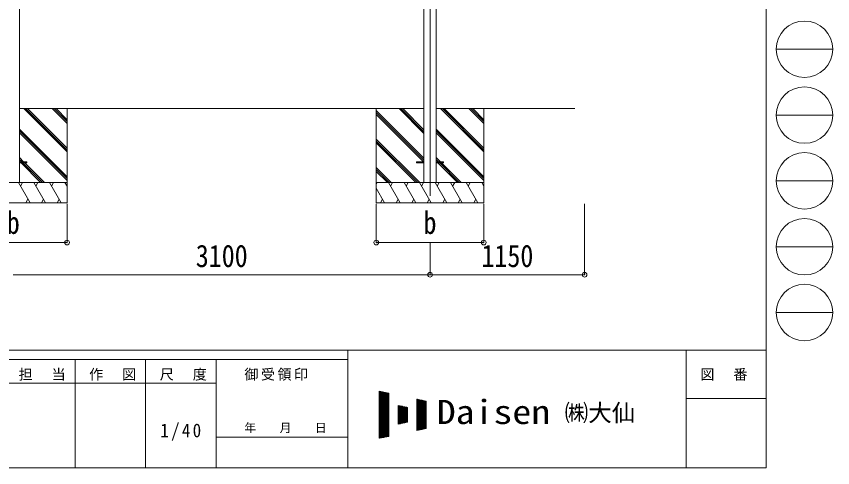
# Model space of a CAD drawing. Units: millimetres at full size. Extents: x -9783 to 9892, y -6828 to 6752.
# Drawn here: x 3819 to 9892, y -6828 to -3468 of the extents above; entities that cross this region are included whole.
import ezdxf
from ezdxf.enums import TextEntityAlignment as Align

# ---------------------------------------------------------------- set-up
doc = ezdxf.new("R2010")
doc.units = ezdxf.units.MM
doc.header["$LTSCALE"] = 35
doc.header["$PDMODE"] = 32
doc.header["$PDSIZE"] = 35
for name, color, linetype, lineweight in [('0-0_0', 7, 'Continuous', 9), ('0-1_本体', 4, 'Continuous', 9), ('0-2_部品', 7, 'Continuous', 9), ('0-8_PARTS2', 2, 'Continuous', 9), ('0-A_寸法', 6, 'Continuous', 9), ('F-0_240', 7, 'Continuous', 9)]:
    doc.layers.add(name, color=color, linetype=linetype, lineweight=lineweight)
doc.styles.add('ＭＳ ゴシック', font='')
doc.styles.get('ＭＳ ゴシック').set_extended_font_data('MS Gothic')

msp = doc.modelspace()

# ---------------------------------------------------------------- linework, layer by layer
at = {"layer": '0-0_0'}
for p, q in [((6851.52, -4155.49), (3841.92, -4155.49)), ((4196.72, -4477.95), (3874.25, -4155.49)), ((4196.72, -4463.81), (3888.39, -4155.49)), ((4196.72, -4449.67), (3902.54, -4155.49)), ((4196.72, -4265.82), (4086.38, -4155.49)), ((4196.72, -4251.68), (4100.53, -4155.49)), ((4196.72, -4237.54), (4114.67, -4155.49)), ((4196.72, -4155.49), (4196.72, -4855.49)), ((6496.72, -4155.49), (6496.72, -4855.49)), ((6851.52, -4524.97), (6496.72, -4170.17)), ((6851.52, -4539.11), (6496.72, -4184.31)), ((6851.52, -4341.12), (6665.88, -4155.49)), ((6851.52, -4326.98), (6680.03, -4155.49)), ((6851.52, -4312.84), (6694.17, -4155.49)), ((7972.72, -4155.49), (6941.92, -4155.49)), ((7296.72, -4477.95), (6974.25, -4155.49)), ((7296.72, -4463.81), (6988.39, -4155.49)), ((7296.72, -4449.67), (7002.54, -4155.49)), ((7296.72, -4265.82), (7186.38, -4155.49)), ((7296.72, -4251.68), (7200.53, -4155.49)), ((7296.72, -4237.54), (7214.67, -4155.49)), ((7296.72, -4155.49), (7296.72, -4855.49)), ((6849.26, -4550.99), (6496.72, -4198.46)), ((4196.72, -4661.8), (3841.92, -4307)), ((7296.72, -4661.8), (6941.92, -4307)), ((4196.72, -4675.94), (3841.92, -4321.14)), ((4196.72, -4690.09), (3841.92, -4335.29)), ((7296.72, -4675.94), (6941.92, -4321.14)), ((7296.72, -4690.09), (6941.92, -4335.29)), ((6819.91, -4705.49), (6496.72, -4382.3)), ((6805.77, -4705.49), (6496.72, -4396.44)), ((6791.62, -4705.49), (6496.72, -4410.59)), ((3873.77, -4550.99), (3841.92, -4519.13)), ((3859.63, -4550.99), (3841.92, -4533.28)), ((3845.49, -4550.99), (3841.92, -4547.42)), ((6973.77, -4550.99), (6941.92, -4519.13)), ((6959.63, -4550.99), (6941.92, -4533.28)), ((6945.49, -4550.99), (6941.92, -4547.42)), ((3999.99, -4705.49), (3854.49, -4559.99)), ((4014.13, -4705.49), (3868.63, -4559.99)), ((4028.27, -4705.49), (3882.77, -4559.99)), ((6607.77, -4705.49), (6496.72, -4594.43)), ((6593.63, -4705.49), (6496.72, -4608.58)), ((7099.99, -4705.49), (6954.49, -4559.99)), ((7114.13, -4705.49), (6968.63, -4559.99)), ((7128.27, -4705.49), (6982.77, -4559.99)), ((6579.49, -4705.49), (6496.72, -4622.72)), ((3396.72, -4705.49), (4196.72, -4705.49)), ((3921.03, -4855.49), (3834.43, -4705.49)), ((3849.43, -4731.47), (3864.43, -4705.49)), ((4036.5, -4855.49), (3949.9, -4705.49)), ((3964.9, -4731.47), (3979.9, -4705.49)), ((4151.97, -4855.49), (4065.37, -4705.49)), ((4080.37, -4731.47), (4095.37, -4705.49)), ((4196.72, -4732.99), (4180.84, -4705.49)), ((6496.72, -4705.49), (7296.72, -4705.49)), ((6502.55, -4705.49), (6496.72, -4715.59)), ((6674.62, -4855.49), (6588.02, -4705.49)), ((6618.02, -4705.49), (6603.02, -4731.47)), ((6790.09, -4855.49), (6703.49, -4705.49)), ((6718.49, -4731.47), (6733.49, -4705.49)), ((6905.56, -4855.49), (6818.96, -4705.49)), ((6833.96, -4731.47), (6848.96, -4705.49)), ((7021.03, -4855.49), (6934.43, -4705.49)), ((6949.43, -4731.47), (6964.43, -4705.49)), ((7136.5, -4855.49), (7049.9, -4705.49)), ((7064.9, -4731.47), (7079.9, -4705.49)), ((7251.97, -4855.49), (7165.37, -4705.49)), ((7180.37, -4731.47), (7195.37, -4705.49)), ((7296.72, -4732.99), (7280.84, -4705.49)), ((6559.15, -4855.49), (6496.72, -4747.35)), ((4196.72, -4855.49), (3396.72, -4855.49)), ((3906.03, -4829.51), (3891.03, -4855.49)), ((4021.5, -4829.51), (4006.5, -4855.49)), ((4136.97, -4829.51), (4121.97, -4855.49)), ((7296.72, -4855.49), (6496.72, -4855.49)), ((6544.15, -4829.51), (6529.15, -4855.49)), ((6659.62, -4829.51), (6644.62, -4855.49)), ((6775.09, -4829.51), (6760.09, -4855.49)), ((6890.56, -4829.51), (6875.56, -4855.49)), ((7006.03, -4829.51), (6991.03, -4855.49)), ((7121.5, -4829.51), (7106.5, -4855.49)), ((7236.97, -4829.51), (7221.97, -4855.49))]:
    msp.add_line(p, q, dxfattribs=at)
at = {"layer": '0-1_本体'}
for p, q in [((3841.92, -1229.13), (3841.92, -4705.51)), ((6851.52, -1229.13), (6851.52, -4705.51)), ((6941.92, -1229.13), (6941.92, -4705.49))]:
    msp.add_line(p, q, dxfattribs=at)
at = {"layer": '0-2_部品', "color": 4}
for p, q in [((3841.52, -4550.99), (3896.32, -4550.99)), ((3896.32, -4550.99), (3896.32, -4559.99)), ((6796.92, -4550.99), (6851.72, -4550.99)), ((6941.72, -4550.99), (6996.52, -4550.99)), ((6996.52, -4550.99), (6996.52, -4559.99)), ((3841.52, -4559.99), (3896.32, -4559.99)), ((6941.72, -4559.99), (6996.52, -4559.99))]:
    msp.add_line(p, q, dxfattribs=at)
msp.add_lwpolyline([(6796.92, -4550.99), (6796.92, -4559.99), (6851.72, -4559.99)], dxfattribs=at)
at = {"layer": '0-8_PARTS2'}
msp.add_line((6896.72, -1255.49), (6896.72, -4805.49), dxfattribs=at)
at = {"layer": '0-A_寸法'}
for p, q in [((4196.72, -5151.88), (4196.72, -4862.91)), ((6496.72, -5151.88), (6496.72, -4862.91)), ((7296.72, -5151.88), (7296.72, -4862.91)), ((8046.72, -5391.86), (8046.72, -4862.91)), ((3396.72, -5151.88), (4196.72, -5151.88)), ((6496.72, -5151.88), (7296.72, -5151.88)), ((6896.72, -5391.86), (6896.72, -5151.88)), ((3796.72, -5391.86), (6896.72, -5391.86)), ((6896.72, -5391.86), (8046.72, -5391.86))]:
    msp.add_line(p, q, dxfattribs=at)
for p in [(4196.72, -5151.88), (6496.72, -5151.88), (7296.72, -5151.88), (6896.72, -5391.86), (8046.72, -5391.86)]:
    msp.add_point(p, dxfattribs=at)
at = {"layer": 'F-0_240', "color": 5}
for p, q in [((9396.97, 6751.9), (9396.97, -6828.1)), ((-9783.03, -5953.1), (9396.97, -5953.1)), ((6285.75, -5953.1), (6285.75, -6828.1)), ((8801.97, -5953.1), (8801.97, -6828.1)), ((-9783.03, -6023.1), (6285.75, -6023.1)), ((4255.75, -6023.1), (4255.75, -6828.1)), ((4780.75, -6023.1), (4780.75, -6828.1)), ((5305.75, -6023.1), (5305.75, -6828.1)), ((3205.75, -6198.1), (5305.75, -6198.1)), ((8801.97, -6311.85), (9396.97, -6311.85)), ((5305.75, -6600.6), (6285.75, -6600.6)), ((-9783.03, -6828.1), (9396.97, -6828.1))]:
    msp.add_line(p, q, dxfattribs=at)
at = {"layer": 'F-0_240', "color": 4}
for p, q in [((9471.77, -3713.1), (9891.77, -3713.1)), ((9471.77, -4203.1), (9891.77, -4203.1)), ((9471.77, -4693.1), (9891.77, -4693.1)), ((9471.77, -5183.1), (9891.77, -5183.1)), ((9471.77, -5673.1), (9891.77, -5673.1))]:
    msp.add_line(p, q, dxfattribs=at)
at = {"layer": 'F-0_240'}
for p, q in [((6519.04, -6259.47), (6589.04, -6274.05)), ((6519.04, -6259.47), (6519.04, -6609.47)), ((6519.04, -6262.76), (6534.85, -6262.76)), ((6519.04, -6266.26), (6551.65, -6266.26)), ((6519.04, -6269.76), (6568.45, -6269.76)), ((6519.04, -6273.26), (6585.25, -6273.26)), ((6519.04, -6276.76), (6589.04, -6276.76)), ((6519.04, -6280.26), (6589.04, -6280.26)), ((6519.04, -6283.76), (6589.04, -6283.76)), ((6519.04, -6287.26), (6589.04, -6287.26)), ((6519.04, -6290.76), (6589.04, -6290.76)), ((6519.04, -6294.26), (6589.04, -6294.26)), ((6519.04, -6297.76), (6589.04, -6297.76)), ((6519.04, -6301.26), (6589.04, -6301.26)), ((6519.04, -6304.76), (6589.04, -6304.76)), ((6519.04, -6308.26), (6589.04, -6308.26)), ((6519.04, -6311.76), (6589.04, -6311.76)), ((6519.04, -6315.26), (6589.04, -6315.26)), ((6521.12, -6609.03), (6521.12, -6259.9)), ((6524.62, -6608.3), (6524.62, -6260.63)), ((6528.12, -6607.58), (6528.12, -6261.36)), ((6531.62, -6606.85), (6531.62, -6262.09)), ((6535.12, -6606.12), (6535.12, -6262.81)), ((6538.62, -6605.39), (6538.62, -6263.54)), ((6542.12, -6604.66), (6542.12, -6264.27)), ((6545.62, -6603.93), (6545.62, -6265)), ((6549.12, -6603.2), (6549.12, -6265.73)), ((6552.62, -6602.47), (6552.62, -6266.46)), ((6556.12, -6601.74), (6556.12, -6267.19)), ((6559.62, -6601.01), (6559.62, -6267.92)), ((6563.12, -6600.28), (6563.12, -6268.65)), ((6566.62, -6599.55), (6566.62, -6269.38)), ((6570.12, -6598.83), (6570.12, -6270.11)), ((6573.62, -6598.1), (6573.62, -6270.84)), ((6577.12, -6597.37), (6577.12, -6271.56)), ((6580.62, -6596.64), (6580.62, -6272.29)), ((6584.12, -6595.91), (6584.12, -6273.02)), ((6587.62, -6595.18), (6587.62, -6273.75)), ((6589.04, -6274.05), (6589.04, -6594.88)), ((6519.04, -6318.76), (6589.04, -6318.76)), ((6519.04, -6322.26), (6589.04, -6322.26)), ((6519.04, -6325.76), (6589.04, -6325.76)), ((6519.04, -6329.26), (6589.04, -6329.26)), ((6519.04, -6332.76), (6589.04, -6332.76)), ((6519.04, -6336.26), (6589.04, -6336.26)), ((6519.04, -6339.76), (6589.04, -6339.76)), ((6519.04, -6343.26), (6589.04, -6343.26)), ((6519.04, -6346.76), (6589.04, -6346.76)), ((6519.04, -6350.26), (6589.04, -6350.26)), ((6519.04, -6353.76), (6589.04, -6353.76)), ((6519.04, -6357.26), (6589.04, -6357.26)), ((6519.04, -6360.76), (6589.04, -6360.76)), ((6519.04, -6364.26), (6589.04, -6364.26)), ((6519.04, -6367.76), (6589.04, -6367.76)), ((6519.04, -6371.26), (6589.04, -6371.26)), ((6519.04, -6374.76), (6589.04, -6374.76)), ((6659.04, -6364.47), (6729.04, -6379.05)), ((6659.04, -6364.47), (6659.04, -6504.47)), ((6659.04, -6367.76), (6674.85, -6367.76)), ((6659.04, -6371.26), (6691.65, -6371.26)), ((6659.04, -6374.76), (6708.45, -6374.76)), ((6661.12, -6504.03), (6661.12, -6364.9)), ((6664.62, -6503.3), (6664.62, -6365.63)), ((6668.12, -6502.58), (6668.12, -6366.36)), ((6671.62, -6501.85), (6671.62, -6367.09)), ((6675.12, -6501.12), (6675.12, -6367.81)), ((6678.62, -6500.39), (6678.62, -6368.54)), ((6682.12, -6499.66), (6682.12, -6369.27)), ((6685.62, -6498.93), (6685.62, -6370)), ((6689.12, -6498.2), (6689.12, -6370.73)), ((6692.62, -6497.47), (6692.62, -6371.46)), ((6696.12, -6496.74), (6696.12, -6372.19)), ((6699.62, -6496.01), (6699.62, -6372.92)), ((6703.12, -6495.28), (6703.12, -6373.65)), ((6706.62, -6494.55), (6706.62, -6374.38)), ((6710.12, -6493.83), (6710.12, -6375.11)), ((6713.62, -6493.1), (6713.62, -6375.84)), ((6799.04, -6317.8), (6869.04, -6332.38)), ((6799.04, -6317.8), (6799.04, -6551.13)), ((6799.04, -6318.76), (6803.65, -6318.76)), ((6799.04, -6322.26), (6820.45, -6322.26)), ((6799.04, -6325.76), (6837.25, -6325.76)), ((6799.04, -6329.26), (6854.05, -6329.26)), ((6799.04, -6332.76), (6869.04, -6332.76)), ((6799.04, -6336.26), (6869.04, -6336.26)), ((6799.04, -6339.76), (6869.04, -6339.76)), ((6799.04, -6343.26), (6869.04, -6343.26)), ((6799.04, -6346.76), (6869.04, -6346.76)), ((6799.04, -6350.26), (6869.04, -6350.26)), ((6799.04, -6353.76), (6869.04, -6353.76)), ((6799.04, -6357.26), (6869.04, -6357.26)), ((6799.04, -6360.76), (6869.04, -6360.76)), ((6799.04, -6364.26), (6869.04, -6364.26)), ((6799.04, -6367.76), (6869.04, -6367.76)), ((6799.04, -6371.26), (6869.04, -6371.26)), ((6799.04, -6374.76), (6869.04, -6374.76)), ((6801.12, -6550.7), (6801.12, -6318.23)), ((6804.62, -6549.97), (6804.62, -6318.96)), ((6808.12, -6549.24), (6808.12, -6319.69)), ((6811.62, -6548.51), (6811.62, -6320.42)), ((6815.12, -6547.78), (6815.12, -6321.15)), ((6818.62, -6547.05), (6818.62, -6321.88)), ((6822.12, -6546.33), (6822.12, -6322.61)), ((6825.62, -6545.6), (6825.62, -6323.34)), ((6829.12, -6544.87), (6829.12, -6324.06)), ((6832.62, -6544.14), (6832.62, -6324.79)), ((6836.12, -6543.41), (6836.12, -6325.52)), ((6839.62, -6542.68), (6839.62, -6326.25)), ((6843.12, -6541.95), (6843.12, -6326.98)), ((6846.62, -6541.22), (6846.62, -6327.71)), ((6850.12, -6540.49), (6850.12, -6328.44)), ((6853.62, -6539.76), (6853.62, -6329.17)), ((6857.12, -6539.03), (6857.12, -6329.9)), ((6860.62, -6538.3), (6860.62, -6330.63)), ((6864.12, -6537.58), (6864.12, -6331.36)), ((6867.62, -6536.85), (6867.62, -6332.09)), ((6869.04, -6332.38), (6869.04, -6536.55)), ((6519.04, -6378.26), (6589.04, -6378.26)), ((6519.04, -6381.76), (6589.04, -6381.76)), ((6519.04, -6385.26), (6589.04, -6385.26)), ((6519.04, -6388.76), (6589.04, -6388.76)), ((6519.04, -6392.26), (6589.04, -6392.26)), ((6519.04, -6395.76), (6589.04, -6395.76)), ((6519.04, -6399.26), (6589.04, -6399.26)), ((6519.04, -6402.76), (6589.04, -6402.76)), ((6519.04, -6406.26), (6589.04, -6406.26)), ((6519.04, -6409.76), (6589.04, -6409.76)), ((6519.04, -6413.26), (6589.04, -6413.26)), ((6519.04, -6416.76), (6589.04, -6416.76)), ((6519.04, -6420.26), (6589.04, -6420.26)), ((6519.04, -6423.76), (6589.04, -6423.76)), ((6519.04, -6427.26), (6589.04, -6427.26)), ((6519.04, -6430.76), (6589.04, -6430.76)), ((6519.04, -6434.26), (6589.04, -6434.26)), ((6659.04, -6378.26), (6725.25, -6378.26)), ((6659.04, -6381.76), (6729.04, -6381.76)), ((6659.04, -6385.26), (6729.04, -6385.26)), ((6659.04, -6388.76), (6729.04, -6388.76)), ((6659.04, -6392.26), (6729.04, -6392.26)), ((6659.04, -6395.76), (6729.04, -6395.76)), ((6659.04, -6399.26), (6729.04, -6399.26)), ((6659.04, -6402.76), (6729.04, -6402.76)), ((6659.04, -6406.26), (6729.04, -6406.26)), ((6659.04, -6409.76), (6729.04, -6409.76)), ((6659.04, -6413.26), (6729.04, -6413.26)), ((6659.04, -6416.76), (6729.04, -6416.76)), ((6659.04, -6420.26), (6729.04, -6420.26)), ((6659.04, -6423.76), (6729.04, -6423.76)), ((6659.04, -6427.26), (6729.04, -6427.26)), ((6659.04, -6430.76), (6729.04, -6430.76)), ((6659.04, -6434.26), (6729.04, -6434.26)), ((6717.12, -6492.37), (6717.12, -6376.56)), ((6720.62, -6491.64), (6720.62, -6377.29)), ((6724.12, -6490.91), (6724.12, -6378.02)), ((6727.62, -6490.18), (6727.62, -6378.75)), ((6729.04, -6379.05), (6729.04, -6489.88)), ((6799.04, -6378.26), (6869.04, -6378.26)), ((6799.04, -6381.76), (6869.04, -6381.76)), ((6799.04, -6385.26), (6869.04, -6385.26)), ((6799.04, -6388.76), (6869.04, -6388.76)), ((6799.04, -6392.26), (6869.04, -6392.26)), ((6799.04, -6395.76), (6869.04, -6395.76)), ((6799.04, -6399.26), (6869.04, -6399.26)), ((6799.04, -6402.76), (6869.04, -6402.76)), ((6799.04, -6406.26), (6869.04, -6406.26)), ((6799.04, -6409.76), (6869.04, -6409.76)), ((6799.04, -6413.26), (6869.04, -6413.26)), ((6799.04, -6416.76), (6869.04, -6416.76)), ((6799.04, -6420.26), (6869.04, -6420.26)), ((6799.04, -6423.76), (6869.04, -6423.76)), ((6799.04, -6427.26), (6869.04, -6427.26)), ((6799.04, -6430.76), (6869.04, -6430.76)), ((6799.04, -6434.26), (6869.04, -6434.26)), ((6519.04, -6437.76), (6589.04, -6437.76)), ((6519.04, -6441.26), (6589.04, -6441.26)), ((6519.04, -6444.76), (6589.04, -6444.76)), ((6519.04, -6448.26), (6589.04, -6448.26)), ((6519.04, -6451.76), (6589.04, -6451.76)), ((6519.04, -6455.26), (6589.04, -6455.26)), ((6519.04, -6458.76), (6589.04, -6458.76)), ((6519.04, -6462.26), (6589.04, -6462.26)), ((6519.04, -6465.76), (6589.04, -6465.76)), ((6519.04, -6469.26), (6589.04, -6469.26)), ((6519.04, -6472.76), (6589.04, -6472.76)), ((6519.04, -6476.26), (6589.04, -6476.26)), ((6519.04, -6479.76), (6589.04, -6479.76)), ((6519.04, -6483.26), (6589.04, -6483.26)), ((6519.04, -6486.76), (6589.04, -6486.76)), ((6519.04, -6490.26), (6589.04, -6490.26)), ((6519.04, -6493.76), (6589.04, -6493.76)), ((6519.04, -6497.26), (6589.04, -6497.26)), ((6659.04, -6437.76), (6729.04, -6437.76)), ((6659.04, -6441.26), (6729.04, -6441.26)), ((6659.04, -6444.76), (6729.04, -6444.76)), ((6659.04, -6448.26), (6729.04, -6448.26)), ((6659.04, -6451.76), (6729.04, -6451.76)), ((6659.04, -6455.26), (6729.04, -6455.26)), ((6659.04, -6458.76), (6729.04, -6458.76)), ((6659.04, -6462.26), (6729.04, -6462.26)), ((6659.04, -6465.76), (6729.04, -6465.76)), ((6659.04, -6469.26), (6729.04, -6469.26)), ((6659.04, -6472.76), (6729.04, -6472.76)), ((6659.04, -6476.26), (6729.04, -6476.26)), ((6659.04, -6479.76), (6729.04, -6479.76)), ((6659.04, -6483.26), (6729.04, -6483.26)), ((6659.04, -6486.76), (6729.04, -6486.76)), ((6659.04, -6504.47), (6729.04, -6489.88)), ((6659.04, -6490.26), (6727.23, -6490.26)), ((6659.04, -6493.76), (6710.43, -6493.76)), ((6659.04, -6497.26), (6693.63, -6497.26)), ((6799.04, -6437.76), (6869.04, -6437.76)), ((6799.04, -6441.26), (6869.04, -6441.26)), ((6799.04, -6444.76), (6869.04, -6444.76)), ((6799.04, -6448.26), (6869.04, -6448.26)), ((6799.04, -6451.76), (6869.04, -6451.76)), ((6799.04, -6455.26), (6869.04, -6455.26)), ((6799.04, -6458.76), (6869.04, -6458.76)), ((6799.04, -6462.26), (6869.04, -6462.26)), ((6799.04, -6465.76), (6869.04, -6465.76)), ((6799.04, -6469.26), (6869.04, -6469.26)), ((6799.04, -6472.76), (6869.04, -6472.76)), ((6799.04, -6476.26), (6869.04, -6476.26)), ((6799.04, -6479.76), (6869.04, -6479.76)), ((6799.04, -6483.26), (6869.04, -6483.26)), ((6799.04, -6486.76), (6869.04, -6486.76)), ((6799.04, -6490.26), (6869.04, -6490.26)), ((6799.04, -6493.76), (6869.04, -6493.76)), ((6799.04, -6497.26), (6869.04, -6497.26)), ((6519.04, -6500.76), (6589.04, -6500.76)), ((6519.04, -6504.26), (6589.04, -6504.26)), ((6519.04, -6507.76), (6589.04, -6507.76)), ((6519.04, -6511.26), (6589.04, -6511.26)), ((6519.04, -6514.76), (6589.04, -6514.76)), ((6519.04, -6518.26), (6589.04, -6518.26)), ((6519.04, -6521.76), (6589.04, -6521.76)), ((6519.04, -6525.26), (6589.04, -6525.26)), ((6519.04, -6528.76), (6589.04, -6528.76)), ((6519.04, -6532.26), (6589.04, -6532.26)), ((6519.04, -6535.76), (6589.04, -6535.76)), ((6519.04, -6539.26), (6589.04, -6539.26)), ((6519.04, -6542.76), (6589.04, -6542.76)), ((6519.04, -6546.26), (6589.04, -6546.26)), ((6519.04, -6549.76), (6589.04, -6549.76)), ((6519.04, -6553.26), (6589.04, -6553.26)), ((6519.04, -6556.76), (6589.04, -6556.76)), ((6659.04, -6500.76), (6676.83, -6500.76)), ((6659.04, -6504.26), (6660.03, -6504.26)), ((6799.04, -6500.76), (6869.04, -6500.76)), ((6799.04, -6504.26), (6869.04, -6504.26)), ((6799.04, -6507.76), (6869.04, -6507.76)), ((6799.04, -6511.26), (6869.04, -6511.26)), ((6799.04, -6514.76), (6869.04, -6514.76)), ((6799.04, -6518.26), (6869.04, -6518.26)), ((6799.04, -6521.76), (6869.04, -6521.76)), ((6799.04, -6525.26), (6869.04, -6525.26)), ((6799.04, -6528.76), (6869.04, -6528.76)), ((6799.04, -6532.26), (6869.04, -6532.26)), ((6799.04, -6535.76), (6869.04, -6535.76)), ((6869.04, -6536.55), (6799.04, -6551.13)), ((6799.04, -6539.26), (6856.03, -6539.26)), ((6799.04, -6542.76), (6839.23, -6542.76)), ((6799.04, -6546.26), (6822.43, -6546.26)), ((6799.04, -6549.76), (6805.63, -6549.76)), ((6519.04, -6560.26), (6589.04, -6560.26)), ((6519.04, -6563.76), (6589.04, -6563.76)), ((6519.04, -6567.26), (6589.04, -6567.26)), ((6519.04, -6570.76), (6589.04, -6570.76)), ((6519.04, -6574.26), (6589.04, -6574.26)), ((6519.04, -6577.76), (6589.04, -6577.76)), ((6519.04, -6581.26), (6589.04, -6581.26)), ((6519.04, -6584.76), (6589.04, -6584.76)), ((6519.04, -6588.26), (6589.04, -6588.26)), ((6519.04, -6591.76), (6589.04, -6591.76)), ((6589.04, -6594.88), (6519.04, -6609.47)), ((6519.04, -6595.26), (6587.23, -6595.26)), ((6519.04, -6598.76), (6570.43, -6598.76)), ((6519.04, -6602.26), (6553.63, -6602.26)), ((6519.04, -6605.76), (6536.83, -6605.76)), ((6519.04, -6609.26), (6520.03, -6609.26))]:
    msp.add_line(p, q, dxfattribs=at)
at = {"layer": 'F-0_240', "color": 4}
for centre in [(9681.77, -3713.1), (9681.77, -4203.1), (9681.77, -4693.1), (9681.77, -5183.1), (9681.77, -5673.1)]:
    msp.add_circle(centre, 210, dxfattribs=at)

# ---------------------------------------------------------------- texts
at = {"layer": '0-A_寸法', "color": 7, "style": 'ＭＳ ゴシック', "width": 0.85}
for s, p in [('b', (3748.59, -5137.5)), ('b', (6848.59, -5137.5)), ('3100', (5154.22, -5384.86)), ('1150', (7279.22, -5384.86))]:
    msp.add_text(s, height=166.8, dxfattribs=at).set_placement(p, align=Align.BOTTOM_LEFT)
at = {"layer": 'F-0_240', "style": 'ＭＳ ゴシック', "width": 1.15}
msp.add_text('Daisen', height=179.6, dxfattribs=at).set_placement((6947.05, -6556.97), align=Align.BOTTOM_LEFT)
at = {"layer": 'F-0_240', "style": 'ＭＳ ゴシック'}
for s, height, p in [('㈱大仙\u3000', 128.3, (7898.35, -6521.97)), ('年\u3000\u3000月\u3000\u3000日', 64.15, (5515.76, -6583.1))]:
    msp.add_text(s, height=height, dxfattribs=at).set_placement(p, align=Align.BOTTOM_LEFT)
at = {"layer": 'F-0_240', "attachment_point": 7, "style": 'ＭＳ ゴシック'}
for s, insert, char_height in [('\\T1.17;担\u3000当', (3835.76, -6180.6), 76.98), ('\\T1.17;作\u3000図', (4360.75, -6180.6), 76.98), ('\\T1.17;尺\u3000度', (4885.76, -6180.6), 76.98), ('\\T1.17;御受領印', (5515.75, -6180.6), 76.98), ('\\T1.17;図\u3000番', (8906.97, -6180.6), 76.98), ('\\T1.28;\\W0.9;1/40', (4890.13, -6626.85), 102.6)]:
    msp.add_mtext(s, dxfattribs=dict(at, insert=insert, char_height=char_height))

doc.saveas('drawing.dxf')
